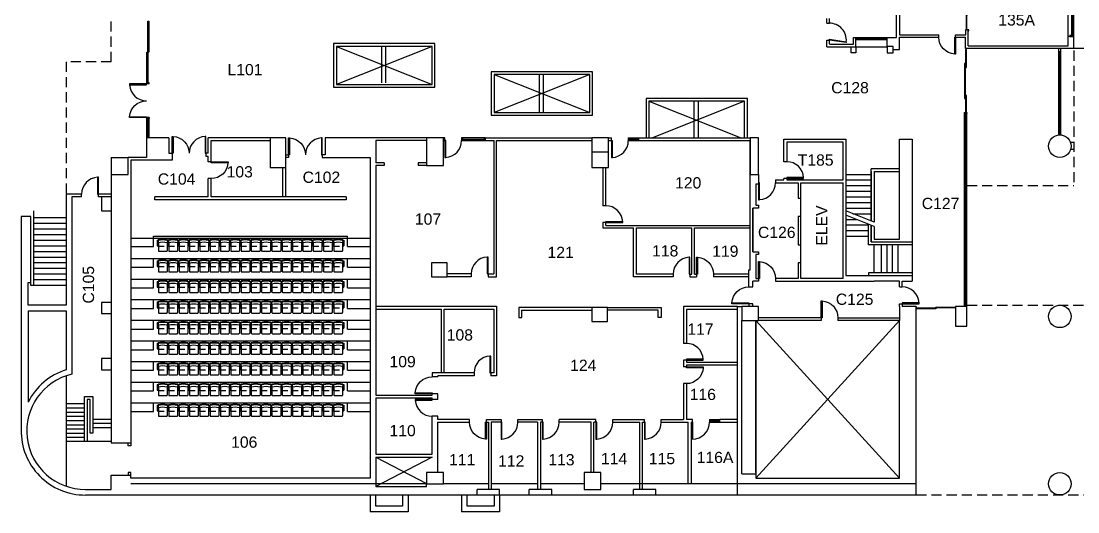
# Model space of a CAD drawing. Header units: inches. Extents: x 10 to 3523, y 1 to 2593.
# Drawn here: x 91 to 2343, y 1 to 1048 of the extents above; entities that cross this region are included whole.
import ezdxf
from ezdxf.enums import TextEntityAlignment as Align

# ---------------------------------------------------------------- set-up
doc = ezdxf.new("R2010")
doc.units = ezdxf.units.IN
doc.header["$LTSCALE"] = 96
doc.header["$MEASUREMENT"] = 0
doc.header["$PDMODE"] = 100
doc.header["$PDSIZE"] = 0.04
doc.linetypes.add('HIDDEN', pattern=[0.375, 0.25, -0.125])
doc.linetypes.add('HIDDEN2', pattern=[0.1875, 0.125, -0.0625])
doc.layers.get('0').update_dxf_attribs({"linetype": 'CONTINUOUS'})
for name, color, linetype in [('A-COUNTER-XTNG', 4, 'CONTINUOUS'), ('A-DOOR', 4, 'CONTINUOUS'), ('A-DR-FRAME', 2, 'CONTINUOUS'), ('A-FLOR-HRAL', 4, 'CONTINUOUS'), ('A-FLOR-STRS', 4, 'CONTINUOUS'), ('A-GLAZ', 3, 'CONTINUOUS'), ('A-PFLR-TEXT', 3, 'CONTINUOUS'), ('A-ROOF-OTLN', 6, 'HIDDEN'), ('A-WALL', 5, 'CONTINUOUS'), ('A-WALL-JAMB', 6, 'CONTINUOUS'), ('A-WALL-NEW', 3, 'CONTINUOUS'), ('S-COLS', 6, 'CONTINUOUS')]:
    doc.layers.add(name, color=color, linetype=linetype)
doc.layers.add('A-FIXD-SEAT', color=3, linetype='CONTINUOUS', lineweight=25)
doc.styles.get("Standard").update_dxf_attribs({"font": 'arial.ttf'})

# ---------------------------------------------------------------- blocks, each defined once
blk = doc.blocks.new('A$C3DF82993')
at = {"layer": 'A-DOOR'}
for p, q in [((36, 36), (34, 36)), ((34, 36), (34, 0)), ((36, 0), (36, 36)), ((34, 0), (36, 0))]:
    blk.add_line(p, q, dxfattribs=at)
blk.add_arc((36, 0), 36, 93.1847, 180, dxfattribs=at)
blk = doc.blocks.new('T100')
for p, q in [((-1, -12.2), (-1, 0)), ((1, 0), (-1, 0)), ((1, -12.2), (1, 0)), ((1.7, -6.5), (1.7, 10.6)), ((19.4, 11.5), (2.6, 11.5)), ((20.3, -6.5), (20.3, 10.6)), ((23, 0), (21, 0)), ((21, -12.2), (21, 0)), ((23, -12.2), (23, 0)), ((1, -12.2), (-1, -12.2)), ((1, -10.7), (1.1, -11)), ((1, -12.2), (1.1, -12.5)), ((21, -10.7), (20.9, -11)), ((21, -12.2), (20.9, -12.5)), ((23, -12.2), (21, -12.2))]:
    blk.add_line(p, q)
at = {"linetype": 'HIDDEN2'}
blk.add_line((20.3, 0.5), (1.7, 0.5), dxfattribs=at)
for centre, radius, start, end in [((2.6, 10.6), 0.9, 90, 180), ((19.4, 10.6), 0.9, 0, 90), ((1.9, -10.4), 1.02, 214.0428, 260.1833), ((1.9, -11.9), 1.02, 214.0428, 260.1833), ((11, 27.7), 35.4, 254.845, 285.1523), ((11, 27.7), 40.2, 256.68, 283.32), ((11, 26.2), 40.2, 256.68, 283.32), ((20.1, -10.4), 1.02, 279.8167, 325.9572), ((20.1, -11.9), 1.02, 279.8167, 325.9572)]:
    blk.add_arc(centre, radius, start, end)
for points in [[(1.7, -6.1), (0.9, -6.8), (0.9, -8.5)], [(20.3, -6.1), (21.1, -6.8), (21.1, -8.4)]]:
    blk.add_open_spline(points, degree=2)
for p in [(0, 0), (22, 0), (11, -14)]:
    blk.add_point(p)
blk = doc.blocks.new('A-DR-2')
at = {"ltscale": 25}
for points in [[(3, 34.8), (4.5, 34.8), (4.5, 73.8), (3, 73.8)], [(1, 2.1), (2.5, 2.1), (2.5, 38.8), (1, 38.8)]]:
    blk.add_lwpolyline(points, close=True, dxfattribs=at)
at = {"layer": 'A-DR-FRAME', "ltscale": 25}
for points in [[(6, 75.6), (6.6, 75.6), (6.6, 73.8), (-0.6, 73.8), (-0.6, 75.6), (0, 75.6)], [(6, 0), (6.6, 0), (6.6, 1.8), (-0.6, 1.8), (-0.6, 0), (0, 0)]]:
    blk.add_lwpolyline(points, dxfattribs=at)

msp = doc.modelspace()

# ---------------------------------------------------------------- linework, layer by layer
for p, q in [((966.6, 993.8), (762.6, 912.8)), ((762.6, 993.8), (966.6, 912.8)), ((858.6, 993.8), (858.6, 915.8)), ((867.6, 993.8), (867.6, 915.8)), ((1302.6, 933.8), (1098.6, 852.8)), ((1098.6, 933.8), (1302.6, 852.8)), ((1194.6, 933.8), (1194.6, 852.8)), ((1203.6, 933.8), (1203.6, 852.8)), ((1428.6, 876.8), (1626.6, 798.1)), ((1632.6, 876.8), (1436.2, 798.8)), ((1524.6, 876.8), (1524.6, 798.8)), ((1533.6, 876.8), (1533.6, 798.8)), ((1656.6, 408.8), (1962.6, 72.8)), ((1962.6, 408.8), (1656.6, 72.8)), ((966.6, 117.8), (846.6, 54.8)), ((846.6, 117.8), (954.6, 61.1))]:
    msp.add_line(p, q)
at = {"layer": 'A-COUNTER-XTNG'}
for p, q in [((1870.1, 1012.8), (1936.6, 1012.8)), ((1870.1, 992.8), (1936.6, 992.8))]:
    msp.add_line(p, q, dxfattribs=at)
at = {"layer": 'A-DOOR'}
for p, q in [((360.6, 981.8), (360.6, 1047.8)), ((360.6, 1047.8), (362.6, 1047.8)), ((362.6, 1047.8), (362.6, 981.8)), ((358.6, 915.8), (358.6, 981.8)), ((358.6, 981.8), (360.6, 981.8)), ((360.6, 981.8), (360.6, 915.8)), ((362.6, 981.8), (360.6, 981.8)), ((2105.6, 984.8), (2103.6, 984.8)), ((2103.6, 984.8), (2103.6, 948.8)), ((2105.6, 948.8), (2105.6, 984.8)), ((2103.6, 954.8), (2101.6, 954.8)), ((2101.6, 954.8), (2101.6, 918.8)), ((2103.6, 918.8), (2103.6, 954.8)), ((2103.6, 948.8), (2105.6, 948.8)), ((360.6, 915.8), (358.6, 915.8)), ((2103.6, 918.8), (2101.6, 918.8)), ((2101.6, 918.8), (2101.6, 882.8)), ((2101.6, 918.8), (2103.6, 918.8)), ((2103.6, 882.8), (2103.6, 918.8)), ((2101.6, 882.8), (2103.6, 882.8)), ((2105.6, 888.8), (2103.6, 888.8)), ((2103.6, 888.8), (2103.6, 852.8)), ((2105.6, 852.8), (2105.6, 888.8)), ((2103.6, 852.8), (2105.6, 852.8)), ((1998.6, 435.8), (2040.6, 435.8)), ((1998.6, 433.8), (1998.6, 435.8)), ((2040.6, 433.8), (1998.6, 433.8)), ((2040.6, 435.8), (2040.6, 437.8)), ((2040.6, 437.8), (2082.6, 437.8)), ((2082.6, 435.8), (2040.6, 435.8)), ((2040.6, 435.8), (2040.6, 433.8)), ((2082.6, 435.8), (2082.6, 437.8)), ((1521.6, 192), (1521.6, 156))]:
    msp.add_line(p, q, dxfattribs=at)
msp.add_lwpolyline([(1849.5, 1003.8), (1849.3, 1002.1), (1813.6, 1007.2), (1813.9, 1008.9)], close=True, dxfattribs=at)
at = {"layer": 'A-DOOR', "flags": 128}
for points in [[(2103.6, 987.2), (2103.6, 951.2), (2105.6, 951.2), (2105.6, 987.2)], [(2103.6, 921.2), (2103.6, 957.2), (2101.6, 957.2), (2101.6, 921.2)]]:
    msp.add_lwpolyline(points, close=True, dxfattribs=at)
at = {"layer": 'A-DOOR'}
for centre, radius, start, end in [((1813.8, 1007.4), 35.9, 354.3131, 90.3133), ((1521.6, 192), 36, 270, 0)]:
    msp.add_arc(centre, radius, start, end, dxfattribs=at)
at = {"layer": 'A-FLOR-HRAL'}
for p, q in [((1902.6, 621.2), (1902.6, 732.8)), ((1962.6, 732.8), (1902.6, 732.8)), ((1902.6, 726.8), (1902.6, 621.2)), ((1908.6, 726.8), (1908.6, 618.8)), ((1908.6, 726.8), (1962.6, 726.8)), ((117.6, 483.8), (117.6, 642.8)), ((1896.6, 570.8), (1896.6, 614.6)), ((1902.6, 576.8), (1902.6, 612.2)), ((1902.6, 612.2), (1902.6, 576.8)), ((1908.6, 609.8), (1908.6, 582.8)), ((1989.6, 570.8), (1896.6, 570.8)), ((1902.6, 576.8), (1989.6, 576.8)), ((1989.6, 510.8), (1896.6, 510.8)), ((1896.6, 510.8), (1896.6, 504.8)), ((225.6, 150.8), (225.6, 246.8)), ((225.6, 246.8), (243.6, 246.8)), ((231.6, 240.8), (231.6, 150.8)), ((237.6, 240.8), (231.6, 240.8)), ((237.6, 168.8), (237.6, 240.8)), ((243.6, 246.8), (243.6, 168.8)), ((243.6, 168.8), (237.6, 168.8))]:
    msp.add_line(p, q, dxfattribs=at)
at = {"layer": 'A-FLOR-STRS'}
for p, q in [((1848.6, 720.8), (1902.6, 720.8)), ((1848.6, 708.8), (1902.6, 708.8)), ((1848.6, 696.8), (1902.6, 696.8)), ((1848.6, 684.8), (1902.6, 684.8)), ((1848.6, 672.8), (1902.6, 672.8)), ((1848.6, 660.8), (1902.6, 660.8)), ((1848.6, 648.8), (1902.6, 648.8)), ((1908.6, 618.8), (1848.6, 642.8)), ((1908.6, 609.8), (1848.6, 633.8)), ((1863.6, 636.8), (1902.6, 636.8)), ((186.6, 627.8), (117.6, 627.8)), ((186.6, 615.8), (117.6, 615.8)), ((1848.6, 624.8), (1871.1, 624.8)), ((1848.6, 612.8), (1896.6, 612.8)), ((186.6, 603.8), (117.6, 603.8)), ((186.6, 591.8), (117.6, 591.8)), ((372.6, 588.8), (786.6, 588.8)), ((372.6, 584.8), (372.6, 588.8)), ((786.6, 584.8), (786.6, 588.8)), ((1848.6, 600.8), (1896.6, 600.8)), ((1848.6, 588.8), (1896.6, 588.8)), ((186.6, 579.8), (117.6, 579.8)), ((186.6, 567.8), (117.6, 567.8)), ((324.6, 584.8), (834.6, 584.8)), ((324.6, 566.8), (372.6, 566.8)), ((372.6, 566.8), (372.6, 584.8)), ((786.6, 566.8), (786.6, 584.8)), ((786.6, 566.8), (834.6, 566.8)), ((1908.6, 510.8), (1908.6, 570.8)), ((1923.6, 570.8), (1923.6, 510.8)), ((1935.6, 570.8), (1935.6, 510.8)), ((1947.6, 570.8), (1947.6, 510.8)), ((1959.6, 570.8), (1959.6, 510.8)), ((186.6, 555.8), (117.6, 555.8)), ((186.6, 543.8), (117.6, 543.8)), ((834.6, 540.8), (324.6, 540.8)), ((372.6, 522.8), (372.6, 540.8)), ((786.6, 522.8), (786.6, 540.8)), ((186.6, 531.8), (117.6, 531.8)), ((186.6, 519.8), (117.6, 519.8)), ((324.6, 522.8), (372.6, 522.8)), ((786.6, 522.8), (834.6, 522.8)), ((186.6, 507.8), (117.6, 507.8)), ((186.6, 495.8), (117.6, 495.8)), ((834.6, 496.8), (324.6, 496.8)), ((372.6, 478.8), (372.6, 496.8)), ((786.6, 478.8), (786.6, 496.8)), ((186.6, 483.8), (111.6, 483.8)), ((324.6, 478.8), (372.6, 478.8)), ((786.6, 478.8), (834.6, 478.8)), ((834.6, 452.8), (324.6, 452.8)), ((372.6, 434.8), (372.6, 452.8)), ((786.6, 434.8), (786.6, 452.8)), ((324.6, 434.8), (372.6, 434.8)), ((786.6, 434.8), (834.6, 434.8)), ((834.6, 408.8), (324.6, 408.8)), ((372.6, 390.8), (372.6, 408.8)), ((786.6, 390.8), (786.6, 408.8)), ((324.6, 390.8), (372.6, 390.8)), ((786.6, 390.8), (834.6, 390.8)), ((834.6, 364.8), (324.6, 364.8)), ((372.6, 346.8), (372.6, 364.8)), ((786.6, 346.8), (786.6, 364.8)), ((324.6, 346.8), (372.6, 346.8)), ((786.6, 346.8), (834.6, 346.8)), ((834.6, 320.8), (324.6, 320.8)), ((372.6, 302.8), (372.6, 320.8)), ((786.6, 302.8), (786.6, 320.8)), ((324.6, 302.8), (372.6, 302.8)), ((786.6, 302.8), (834.6, 302.8)), ((834.6, 276.8), (324.6, 276.8)), ((372.6, 258.8), (372.6, 276.8)), ((786.6, 258.8), (786.6, 276.8)), ((324.6, 258.8), (372.6, 258.8)), ((786.6, 258.8), (834.6, 258.8)), ((186.6, 231.8), (225.6, 231.8)), ((834.6, 232.8), (324.6, 232.8)), ((372.6, 214.8), (372.6, 232.8)), ((786.6, 214.8), (786.6, 232.8)), ((186.6, 222.8), (225.6, 222.8)), ((186.6, 213.8), (225.6, 213.8)), ((186.6, 204.8), (225.6, 204.8)), ((324.6, 214.8), (372.6, 214.8)), ((786.6, 214.8), (834.6, 214.8)), ((186.6, 195.8), (225.6, 195.8)), ((186.6, 186.8), (225.6, 186.8)), ((243.6, 198.8), (282.6, 198.8)), ((243.6, 189.8), (282.6, 189.8)), ((243.6, 180.8), (282.6, 180.8)), ((186.6, 177.8), (225.6, 177.8)), ((186.6, 168.8), (225.6, 168.8)), ((186.6, 159.8), (225.6, 159.8)), ((282.6, 150.8), (186.6, 150.8))]:
    msp.add_line(p, q, dxfattribs=at)
at = {"layer": 'A-GLAZ'}
for p, q in [((1870.1, 1009.8), (1936.6, 1009.8)), ((1870.1, 1008.8), (1936.6, 1008.8)), ((2302.6, 806.8), (2302.6, 982.8)), ((2304.6, 806.8), (2304.6, 982.8)), ((2306.6, 806.8), (2306.6, 982.8)), ((357.6, 839.8), (357.6, 800.8)), ((360.6, 839.8), (360.6, 800.8)), ((363.6, 800.8), (363.6, 839.8)), ((2100.6, 850.8), (2100.6, 440.8)), ((2103.6, 850.8), (2103.6, 440.8)), ((2106.6, 440.8), (2106.6, 850.8)), ((1077.6, 798.8), (1031.6, 798.8)), ((1031.6, 795.8), (1077.6, 795.8)), ((1031.6, 792.8), (1077.6, 792.8))]:
    msp.add_line(p, q, dxfattribs=at)
for points in [[(2331.8, 1077.5), (2331.8, 1017), (2330.3, 1017), (2330.3, 1077.5)], [(2333.3, 1015.2), (2333.3, 1017), (2325.8, 1017), (2325.8, 1015.2)]]:
    msp.add_lwpolyline(points, close=True, dxfattribs=at)
at = {"layer": 'A-ROOF-OTLN', "ltscale": 0.9}
for p, q in [((282.6, 960.8), (282.6, 1047.8)), ((2334.6, 984.8), (2334.6, 696.8)), ((186.6, 960.8), (186.6, 678.8)), ((282.6, 960.8), (186.6, 960.8)), ((2106.6, 696.8), (2334.6, 696.8)), ((2106.6, 441.8), (3282.6, 441.8)), ((1998.6, 36.8), (3282.6, 36.8))]:
    msp.add_line(p, q, dxfattribs=at)
at = {"layer": 'A-WALL'}
for p, q in [((2334.6, 989.3), (2334.6, 2262.8)), ((1956.6, 1012.8), (1956.6, 1105.5)), ((1962.6, 1105.5), (1962.6, 1018.8)), ((2322.6, 995.3), (2322.6, 1104.3)), ((1808.1, 1043.3), (1808.1, 1053.3)), ((1808.1, 1043.3), (1813.6, 1043.3)), ((1813.6, 1043.3), (1813.6, 1053.3)), ((1962.6, 1018.8), (2046.6, 1018.8)), ((2046.6, 1013.3), (2046.6, 1018.8)), ((2082.6, 1013.3), (2082.6, 1018.8)), ((2082.6, 1018.8), (2104.6, 1018.8)), ((2104.6, 1018.8), (2104.6, 1028.9)), ((2109.6, 1028.9), (2104.6, 1028.9)), ((2109.6, 1018.8), (2109.6, 1028.9)), ((2109.6, 995.3), (2109.6, 1018.8)), ((756.6, 999.8), (756.6, 906.8)), ((972.6, 999.8), (756.6, 999.8)), ((762.6, 993.8), (762.6, 912.8)), ((966.6, 993.8), (762.6, 993.8)), ((966.6, 912.8), (966.6, 993.8)), ((972.6, 906.8), (972.6, 999.8)), ((1808.1, 1007.3), (1813.6, 1007.3)), ((1808.1, 992.8), (1808.1, 1007.3)), ((1808.1, 992.8), (1870.1, 992.8)), ((1813.6, 999.3), (1813.6, 1007.3)), ((1813.6, 998.3), (1864.6, 998.3)), ((1864.6, 1012.8), (1870.1, 1012.8)), ((1864.6, 998.3), (1864.6, 1012.8)), ((1870.1, 992.8), (1870.1, 1012.8)), ((1936.6, 1012.8), (1956.6, 1012.8)), ((1936.6, 992.8), (1936.6, 1012.8)), ((1962.6, 1013.3), (2046.6, 1013.3)), ((1962.6, 987.3), (1962.6, 1013.3)), ((2082.6, 1013.3), (2103.6, 1013.3)), ((2103.6, 989.3), (2103.6, 1013.3)), ((2109.6, 995.3), (2322.6, 995.3)), ((1949.6, 987.3), (1962.6, 987.3)), ((2379.6, 989.3), (2103.6, 989.3)), ((1092.6, 939.8), (1092.6, 846.8)), ((1308.6, 939.8), (1092.6, 939.8)), ((1302.6, 933.8), (1098.6, 933.8)), ((1098.6, 933.8), (1098.6, 852.8)), ((1302.6, 852.8), (1302.6, 933.8)), ((1308.6, 846.8), (1308.6, 939.8)), ((756.6, 906.8), (972.6, 906.8)), ((762.6, 912.8), (966.6, 912.8)), ((1638.6, 882.8), (1422.6, 882.8)), ((1422.6, 882.8), (1422.6, 798.8)), ((1638.6, 798.8), (1638.6, 882.8)), ((1632.6, 876.8), (1428.6, 876.8)), ((1428.6, 876.8), (1428.6, 798.8)), ((1632.6, 798.8), (1632.6, 876.8)), ((1092.6, 846.8), (1308.6, 846.8)), ((1098.6, 852.8), (1302.6, 852.8)), ((357.6, 798.8), (357.6, 756.8)), ((405.6, 798.8), (357.6, 798.8)), ((405.6, 798.8), (405.6, 765.8)), ((654.6, 798.8), (489.6, 798.8)), ((489.6, 765.8), (489.6, 798.8)), ((495.6, 747.8), (495.6, 792.8)), ((495.6, 792.8), (621.6, 792.8)), ((621.6, 798.8), (621.6, 735.8)), ((654.6, 672.8), (654.6, 798.8)), ((954.6, 798.8), (738.6, 798.8)), ((738.6, 798.8), (738.6, 762.8)), ((954.6, 792.8), (846.6, 792.8)), ((846.6, 792.8), (846.6, 745.6)), ((993.6, 798.8), (990.6, 798.8)), ((990.6, 792.8), (993.6, 792.8)), ((993.6, 792.8), (993.6, 798.8)), ((1079.6, 798.8), (1306.9, 798.8)), ((1079.6, 798.8), (1079.6, 792.8)), ((1079.6, 792.8), (1098, 792.8)), ((1098, 792.8), (1098, 508.4)), ((1104, 792.8), (1306.9, 792.8)), ((1104, 502.4), (1104, 792.8)), ((1342.9, 798.8), (1348.9, 798.8)), ((1342.9, 792.8), (1348.9, 792.8)), ((1348.9, 792.8), (1348.9, 798.8)), ((1406.9, 798.8), (1644.6, 798.8)), ((1406.9, 798.8), (1406.9, 792.8)), ((1406.9, 792.8), (1644.6, 792.8)), ((1644.6, 516.8), (1644.6, 792.8)), ((1716.6, 795.8), (1848.6, 795.8)), ((1716.6, 747.8), (1716.6, 795.8)), ((1842.6, 789.8), (1722.6, 789.8)), ((1722.6, 789.8), (1722.6, 747.8)), ((1842.6, 708.8), (1842.6, 789.8)), ((1848.6, 795.8), (1848.6, 504.8)), ((1962.6, 582.8), (1962.6, 795.8)), ((1962.6, 795.8), (1989.6, 795.8)), ((1989.6, 795.8), (1989.6, 492.8)), ((2326.9, 789.8), (2334.6, 789.8)), ((2327.9, 774.8), (2334.6, 774.8)), ((357.6, 756.8), (318.6, 756.8)), ((324.6, 750.8), (324.6, 147.8)), ((412.6, 750.8), (324.6, 750.8)), ((405.6, 765.8), (412.6, 765.8)), ((412.6, 765.8), (412.6, 750.8)), ((489.6, 765.8), (484.6, 765.8)), ((484.6, 765.8), (484.6, 759.8)), ((484.6, 759.8), (489.6, 759.8)), ((489.6, 747.8), (489.6, 759.8)), ((495.6, 747.8), (489.6, 747.8)), ((654.6, 762.8), (660.6, 762.8)), ((660.6, 756.8), (654.6, 756.8)), ((660.6, 762.8), (660.6, 756.8)), ((738.6, 762.8), (732.6, 762.8)), ((732.6, 762.8), (732.6, 756.8)), ((732.6, 756.8), (834.6, 756.8)), ((834.6, 756.8), (834.6, 72.8)), ((864.6, 745.6), (846.6, 745.6)), ((864.6, 745.6), (864.6, 739.6)), ((954.6, 745.6), (936.6, 745.6)), ((936.6, 745.6), (936.6, 739.6)), ((1722.6, 747.8), (1716.6, 747.8)), ((621.6, 735.8), (654.6, 735.8)), ((648.6, 672.8), (648.6, 735.8)), ((846.6, 739.6), (846.6, 249.8)), ((864.6, 739.6), (846.6, 739.6)), ((954.6, 739.6), (936.6, 739.6)), ((1330.9, 735.8), (1330.9, 653.9)), ((1336.9, 653.9), (1336.9, 735.8)), ((282.6, 720.8), (282.6, 147.8)), ((495.6, 711.8), (489.6, 711.8)), ((489.6, 672.8), (489.6, 711.8)), ((495.6, 672.8), (495.6, 711.8)), ((1662.6, 699.8), (1656.6, 699.8)), ((1656.6, 699.8), (1656.6, 654.8)), ((1662.6, 720.8), (1662.6, 699.8)), ((1698.6, 708.8), (1716.6, 708.8)), ((1698.6, 708.8), (1698.6, 702.8)), ((1698.6, 702.8), (1746.6, 702.8)), ((1716.6, 708.8), (1716.6, 711.8)), ((1722.6, 711.8), (1716.6, 711.8)), ((1722.6, 711.8), (1722.6, 708.8)), ((1722.6, 708.8), (1842.6, 708.8)), ((1746.6, 702.8), (1746.6, 669.8)), ((1752.6, 498.8), (1752.6, 702.8)), ((1752.6, 702.8), (1842.6, 702.8)), ((1842.6, 498.8), (1842.6, 702.8)), ((186.6, 678.8), (186.6, 441.8)), ((219.6, 678.8), (186.6, 678.8)), ((219.6, 672.8), (219.6, 678.8)), ((255.6, 672.8), (255.6, 678.8)), ((282.6, 678.8), (255.6, 678.8)), ((198.6, 672.8), (198.6, 294.8)), ((219.6, 672.8), (198.6, 672.8)), ((282.6, 672.8), (255.6, 672.8)), ((261.6, 672.8), (261.6, 642.8)), ((489.6, 672.8), (375.6, 672.8)), ((375.6, 666.8), (375.6, 672.8)), ((783.6, 666.8), (375.6, 666.8)), ((783.6, 672.8), (495.6, 672.8)), ((783.6, 672.8), (783.6, 666.8)), ((1336.9, 653.9), (1330.9, 653.9)), ((1656.6, 654.8), (1662.6, 654.8)), ((1662.6, 654.8), (1662.6, 648.8)), ((1746.6, 669.8), (1752.6, 669.8)), ((90.6, 630.8), (90.6, 175.9)), ((111.6, 630.8), (90.6, 630.8)), ((111.6, 483.8), (111.6, 630.8)), ((261.6, 642.8), (282.6, 642.8)), ((1650.6, 648.8), (1650.6, 555.8)), ((1662.6, 648.8), (1650.6, 648.8)), ((1650.6, 555.8), (1650.6, 648.8)), ((1746.6, 630.8), (1746.6, 570.8)), ((1752.6, 630.8), (1746.6, 630.8)), ((1336.9, 617.9), (1330.9, 617.9)), ((1330.9, 617.9), (1330.9, 607)), ((1336.9, 611.9), (1336.9, 617.9)), ((1336.9, 611.9), (1644.6, 611.9)), ((1330.9, 607), (1396, 607)), ((1396, 501.9), (1396, 607)), ((1402, 507.9), (1402, 607)), ((1402, 607), (1520.3, 607)), ((1520.3, 507.9), (1520.3, 607)), ((1526.3, 507.9), (1526.3, 607)), ((1526.3, 607), (1644.6, 607)), ((1746.6, 570.8), (1752.6, 570.8)), ((1908.6, 582.8), (1962.6, 582.8)), ((1650.6, 555.8), (1662.6, 555.8)), ((1656.6, 549.8), (1656.6, 498.8)), ((1662.6, 549.8), (1656.6, 549.8)), ((1662.6, 555.8), (1662.6, 549.8)), ((1746.6, 531.8), (1746.6, 498.8)), ((1752.6, 531.8), (1746.6, 531.8)), ((1050, 508.4), (998.8, 508.4)), ((1050, 502.4), (998.8, 502.4)), ((1050, 508.4), (1050, 502.4)), ((1086, 508.4), (1098, 508.4)), ((1086, 508.4), (1086, 502.4)), ((1086, 502.4), (1104, 502.4)), ((1480.3, 501.9), (1396, 501.9)), ((1480.3, 507.9), (1402, 507.9)), ((1480.3, 507.9), (1480.3, 501.9)), ((1516.3, 507.9), (1520.3, 507.9)), ((1516.3, 507.9), (1516.3, 501.9)), ((1516.3, 501.9), (1530.3, 501.9)), ((1526.3, 507.9), (1530.3, 507.9)), ((1530.3, 507.9), (1530.3, 501.9)), ((1641.6, 507.9), (1566.3, 507.9)), ((1566.3, 507.9), (1566.3, 501.9)), ((1641.6, 501.9), (1566.3, 501.9)), ((1641.6, 480.8), (1641.6, 516.8)), ((1641.6, 516.8), (1644.6, 516.8)), ((1641.6, 492.8), (1641.6, 498.8)), ((1656.6, 498.8), (1662.6, 498.8)), ((1662.6, 498.8), (1662.6, 492.8)), ((1746.6, 498.8), (1698.6, 498.8)), ((1698.6, 498.8), (1698.6, 492.8)), ((1842.6, 498.8), (1752.6, 498.8)), ((1848.6, 504.8), (1962.6, 504.8)), ((1962.6, 504.8), (1989.6, 504.8)), ((105.6, 489.8), (111.6, 489.8)), ((105.6, 441.8), (105.6, 489.8)), ((1641.6, 480.8), (1650.6, 480.8)), ((1662.6, 492.8), (1650.6, 492.8)), ((1650.6, 480.8), (1650.6, 492.8)), ((1698.6, 492.8), (1908.6, 492.8)), ((1962.6, 492.8), (1908.6, 492.8)), ((1962.6, 480.8), (1962.6, 492.8)), ((1962.6, 480.8), (1968.6, 480.8)), ((1968.6, 492.8), (1989.6, 492.8)), ((1968.6, 480.8), (1968.6, 492.8)), ((186.6, 441.8), (105.6, 441.8)), ((105.6, 429.8), (105.6, 234.8)), ((105.6, 429.8), (186.6, 429.8)), ((186.6, 429.8), (186.6, 303.8)), ((261.6, 447.8), (261.6, 423.8)), ((282.6, 447.8), (261.6, 447.8)), ((846.6, 439.3), (1104, 439.3)), ((846.6, 433.3), (986.5, 433.3)), ((986.5, 297.2), (986.5, 433.3)), ((992.5, 297.2), (992.5, 433.3)), ((992.5, 433.3), (1098, 433.3)), ((1098, 433.3), (1098, 297.2)), ((1104, 439.3), (1104, 291.2)), ((1306.9, 436.9), (1151.8, 436.9)), ((1151.8, 436.9), (1151.8, 415.4)), ((1157.8, 415.4), (1157.8, 430.9)), ((1157.8, 430.9), (1306.9, 430.9)), ((1340.4, 436.9), (1454.8, 436.9)), ((1448.8, 430.9), (1340.4, 430.9)), ((1448.8, 415.4), (1448.8, 430.9)), ((1454.8, 436.9), (1454.8, 415.4)), ((1502.6, 438.8), (1502.6, 360.3)), ((1617.6, 438.8), (1502.6, 438.8)), ((1508.6, 432.8), (1508.6, 360.3)), ((1617.6, 432.8), (1508.6, 432.8)), ((1617.6, 36.8), (1617.6, 438.8)), ((1617.6, 438.8), (1626.6, 438.8)), ((1617.6, 438.8), (1626.6, 438.8)), ((1641.6, 444.8), (1641.6, 438.8)), ((1650.6, 444.8), (1641.6, 444.8)), ((1650.6, 438.8), (1650.6, 444.8)), ((1962.6, 438.8), (1962.6, 444.8)), ((1962.6, 444.8), (1968.6, 444.8)), ((1968.6, 444.8), (1968.6, 438.8)), ((1998.6, 438.8), (1998.6, 432.8)), ((2106.6, 438.8), (2082.6, 438.8)), ((2082.6, 438.8), (2082.6, 396.8)), ((2106.6, 396.8), (2106.6, 438.8)), ((261.6, 423.8), (282.6, 423.8)), ((1151.8, 415.4), (1157.8, 415.4)), ((1454.8, 415.4), (1448.8, 415.4)), ((1626.6, 81.8), (1626.6, 408.8)), ((1656.6, 84.8), (1656.6, 408.8)), ((1656.6, 408.8), (1656.6, 72.8)), ((1795.8, 414.7), (1662.6, 414.7)), ((1795.8, 408.8), (1662.6, 408.8)), ((1795.8, 414.7), (1795.8, 408.8)), ((1831.8, 414.8), (1962.6, 414.8)), ((1831.8, 414.8), (1831.8, 408.8)), ((1962.6, 408.8), (1831.8, 408.8)), ((1962.6, 72.8), (1962.6, 408.8)), ((1998.6, 36.8), (1998.6, 408.8)), ((2082.6, 396.8), (2106.6, 396.8)), ((1508.6, 360.3), (1502.6, 360.3)), ((282.6, 327.8), (261.6, 327.8)), ((261.6, 327.8), (261.6, 303.8)), ((1502.6, 324.3), (1502.6, 310.3)), ((1508.6, 324.3), (1502.6, 324.3)), ((1508.6, 324.3), (1508.6, 320.3)), ((1508.6, 320.3), (1617.6, 320.3)), ((261.6, 303.8), (282.6, 303.8)), ((966.6, 297.2), (966.6, 288.6)), ((1056, 297.2), (966.6, 297.2)), ((1056, 297.2), (1056, 291.2)), ((1098, 297.2), (1092, 297.2)), ((1092, 297.2), (1092, 291.2)), ((1508.6, 310.3), (1502.6, 310.3)), ((1508.6, 314.3), (1617.6, 314.3)), ((1508.6, 314.3), (1508.6, 310.3)), ((186.6, 291.1), (186.6, 55.5)), ((978.6, 288.6), (966.6, 288.6)), ((978.6, 288.6), (978.6, 291.2)), ((1056, 291.2), (978.6, 291.2)), ((1104, 291.2), (1092, 291.2)), ((1502.6, 274.3), (1502.6, 198)), ((1508.6, 274.3), (1502.6, 274.3)), ((1508.6, 274.3), (1508.6, 198)), ((846.6, 249.8), (966.6, 249.8)), ((978.6, 252.6), (966.6, 252.6)), ((966.6, 249.8), (966.6, 252.6)), ((978.6, 240.8), (978.6, 252.6)), ((846.6, 243.8), (846.6, 123.8)), ((846.6, 243.8), (966.6, 243.8)), ((966.6, 240.8), (966.6, 243.8)), ((978.6, 240.8), (966.6, 240.8)), ((978.6, 204.8), (966.6, 204.8)), ((966.6, 123.8), (966.6, 204.8)), ((978.6, 198), (978.6, 204.8)), ((1046.6, 198), (978.6, 198)), ((978.6, 84.8), (978.6, 192)), ((978.6, 192), (1046.6, 192)), ((1046.6, 192), (1046.6, 198)), ((1082.6, 192), (1082.6, 198)), ((1082.6, 198), (1113.6, 198)), ((1082.6, 192), (1086.6, 192)), ((1086.6, 192), (1086.6, 48.8)), ((1092.6, 192), (1092.6, 48.8)), ((1113.6, 192), (1092.6, 192)), ((1113.6, 198), (1113.6, 192)), ((1149.6, 198), (1201.6, 198)), ((1149.6, 192), (1149.6, 198)), ((1191.6, 192), (1149.6, 192)), ((1191.6, 192), (1191.6, 48.8)), ((1197.6, 192), (1197.6, 48.8)), ((1201.6, 192), (1197.6, 192)), ((1201.6, 192), (1201.6, 198)), ((1315.6, 198), (1237.6, 198)), ((1237.6, 192), (1237.6, 198)), ((1305.6, 192), (1237.6, 192)), ((1305.6, 84.8), (1305.6, 192)), ((1311.6, 84.8), (1311.6, 192)), ((1315.6, 192), (1311.6, 192)), ((1315.6, 192), (1315.6, 198)), ((1351.6, 198), (1419.1, 198)), ((1351.6, 192), (1351.6, 198)), ((1351.6, 192), (1409.1, 192)), ((1409.1, 48.8), (1409.1, 192)), ((1415.1, 48.8), (1415.1, 192)), ((1415.1, 192), (1419.1, 192)), ((1419.1, 192), (1419.1, 198)), ((1455.1, 198), (1502.6, 198)), ((1455.1, 192), (1455.1, 198)), ((1455.1, 192), (1512.6, 192)), ((1521.6, 198), (1508.6, 198)), ((1512.6, 60.8), (1512.6, 192)), ((1518.6, 192), (1518.6, 60.8)), ((1518.6, 192), (1521.6, 192)), ((1521.6, 192), (1521.6, 198)), ((1617.6, 198), (1579.6, 198)), ((1579.6, 192), (1579.6, 198)), ((1579.6, 192), (1617.6, 192)), ((282.6, 147.8), (324.6, 147.8)), ((318.6, 141.8), (318.6, 147.8)), ((324.6, 141.8), (318.6, 141.8)), ((324.6, 147.8), (324.6, 141.8)), ((846.6, 123.8), (966.6, 123.8)), ((846.6, 117.8), (966.6, 117.8)), ((846.6, 117.8), (846.6, 54.8)), ((282.6, 48.8), (282.6, 78.8)), ((282.6, 78.8), (324.6, 78.8)), ((324.6, 84.8), (318.6, 84.8)), ((318.6, 84.8), (318.6, 78.8)), ((324.6, 78.8), (324.6, 84.8)), ((324.6, 72.8), (324.6, 78.8)), ((834.6, 72.8), (324.6, 72.8)), ((1626.6, 81.8), (1656.6, 81.8)), ((1656.6, 72.8), (1962.6, 72.8)), ((228, 48.8), (282.6, 48.8)), ((954.6, 60.8), (324.6, 60.8)), ((846.6, 54.8), (954.6, 54.8)), ((954.6, 54.8), (954.6, 60.8)), ((1086.6, 60.8), (990.6, 60.8)), ((1110.6, 48.8), (1062.6, 48.8)), ((1062.6, 36.8), (1062.6, 48.8)), ((1191.6, 60.8), (1092.6, 60.8)), ((1110.6, 36.8), (1110.6, 48.8)), ((1221.6, 48.8), (1173.6, 48.8)), ((1173.6, 36.8), (1173.6, 48.8)), ((1290.6, 60.8), (1197.6, 60.8)), ((1221.6, 36.8), (1221.6, 48.8)), ((1998.6, 60.8), (1326.6, 60.8)), ((1443.6, 48.8), (1395.6, 48.8)), ((1395.6, 36.8), (1395.6, 48.8)), ((1443.6, 36.8), (1443.6, 48.8)), ((228, 36.8), (1998.6, 36.8)), ((834.6, 36.8), (834.6, 0.8)), ((846.6, 12.8), (846.6, 36.8)), ((903.6, 36.8), (903.6, 12.8)), ((915.6, 36.8), (915.6, 0.8)), ((1029.6, 36.8), (1029.6, 0.8)), ((1041.6, 12.8), (1041.6, 36.8)), ((1098.6, 36.8), (1098.6, 12.8)), ((1110.6, 36.8), (1110.6, 0.8)), ((915.6, 0.8), (834.6, 0.8)), ((903.6, 12.8), (846.6, 12.8)), ((1110.6, 0.8), (1029.6, 0.8)), ((1098.6, 12.8), (1041.6, 12.8))]:
    msp.add_line(p, q, dxfattribs=at)
for points in [[(2334.6, 1015.2), (2322.6, 1015.2)], [(1962.6, 438.8), (1962.6, 408.8)], [(1998.6, 438.8), (1968.6, 438.8)], [(1998.6, 408.8), (1998.6, 438.8)]]:
    msp.add_lwpolyline(points, dxfattribs=at)
at = {"layer": 'A-WALL', "flags": 128}
for points in [[(1870.1, 980.3), (1860.1, 980.3), (1860.1, 992.8), (1870.1, 992.8)], [(1936.6, 980.3), (1949.6, 980.3), (1949.6, 993.6), (1936.6, 993.6)]]:
    msp.add_lwpolyline(points, close=True, dxfattribs=at)
at = {"layer": 'A-WALL'}
for points in [[(954.6, 739.6), (990.6, 739.6), (990.6, 798.8), (954.6, 798.8)], [(1306.9, 735.8), (1342.9, 735.8), (1342.9, 798.8), (1306.9, 798.8)], [(1644.6, 720.8), (1662.6, 720.8), (1662.6, 798.8), (1644.6, 798.8)]]:
    msp.add_lwpolyline(points, close=True, dxfattribs=at)
for centre, radius, start, end in [((227.2, 173.3), 124.6, 103.2512, 270.3592), ((226, 175.5), 134.2, 107.0677, 153.7844), ((227.2, 173.3), 136.6, 178.9087, 270.3431)]:
    msp.add_arc(centre, radius, start, end, dxfattribs=at)
at = {"layer": 'A-WALL-JAMB'}
for p, q in [((2302.6, 982.8), (2302.6, 989.3)), ((2302.6, 982.8), (2306.6, 982.8)), ((2306.6, 982.8), (2306.6, 989.3)), ((363.6, 915.8), (357.6, 915.8)), ((357.6, 915.8), (357.6, 913.8)), ((363.6, 913.8), (357.6, 913.8)), ((363.6, 913.8), (363.6, 915.8)), ((363.6, 841.8), (357.6, 841.8)), ((357.6, 841.8), (357.6, 839.8)), ((363.6, 839.8), (357.6, 839.8)), ((363.6, 841.8), (363.6, 839.8)), ((2100.6, 852.8), (2106.6, 852.8)), ((2100.6, 852.8), (2100.6, 850.8)), ((2100.6, 850.8), (2106.6, 850.8)), ((2106.6, 852.8), (2106.6, 850.8)), ((363.6, 800.8), (357.6, 800.8)), ((357.6, 800.8), (357.6, 798.8)), ((363.6, 798.8), (363.6, 800.8)), ((1029.6, 798.8), (1029.6, 792.8)), ((1031.6, 798.8), (1029.6, 798.8)), ((1029.6, 792.8), (1031.6, 792.8)), ((1031.6, 798.8), (1031.6, 792.8)), ((1077.6, 798.8), (1077.6, 792.8)), ((1079.6, 798.8), (1077.6, 798.8)), ((1077.6, 792.8), (1079.6, 792.8)), ((1384.9, 798.8), (1384.9, 792.8)), ((1384.9, 798.8), (1386.9, 798.8)), ((1384.9, 792.7), (1386.9, 792.8)), ((1386.9, 798.8), (1386.9, 792.8)), ((1404.9, 798.8), (1404.9, 792.8)), ((1404.9, 798.8), (1406.9, 798.8)), ((1404.9, 792.8), (1406.9, 792.8)), ((2302.6, 806.8), (2306.6, 806.8)), ((2302.6, 806.8), (2302.6, 804.7)), ((2306.6, 806.8), (2306.6, 804.7)), ((2106.6, 440.8), (2100.6, 440.8)), ((2100.6, 440.8), (2100.6, 438.8)), ((2106.6, 438.8), (2106.6, 440.8)), ((1557.6, 198), (1557.6, 192)), ((1557.6, 198), (1559.6, 198)), ((1557.6, 191.9), (1559.6, 192)), ((1559.6, 198), (1559.6, 192)), ((1577.6, 198), (1577.6, 192)), ((1577.6, 198), (1579.6, 198)), ((1577.6, 192), (1579.6, 192))]:
    msp.add_line(p, q, dxfattribs=at)
at = {"layer": 'A-WALL-NEW', "ltscale": 25}
msp.add_line((2109.6, 1029), (2104.6, 1029), dxfattribs=at)
at = {"layer": 'A-WALL-NEW'}
for p, q in [((1386.9, 798.8), (1404.9, 798.8)), ((1386.9, 795.8), (1404.9, 795.8)), ((1386.9, 792.8), (1404.9, 792.8)), ((1559.6, 198), (1577.6, 198)), ((1559.6, 195), (1577.6, 195)), ((1559.6, 192), (1577.6, 192))]:
    msp.add_line(p, q, dxfattribs=at)
at = {"layer": 'S-COLS'}
msp.add_line((282.6, 756.8), (318.6, 756.8), dxfattribs=at)
for points in [[(1306.9, 768.8), (1342.9, 768.8), (1342.9, 798.8), (1306.9, 798.8)], [(965.3, 502.4), (998.8, 502.4), (998.8, 532.4), (965.3, 532.4)], [(1306.9, 406.9), (1340.4, 406.9), (1340.4, 436.9), (1306.9, 436.9)], [(1626.6, 408.8), (1662.6, 408.8), (1662.6, 438.8), (1626.6, 438.8)], [(954.6, 60.8), (990.6, 60.8), (990.6, 84.8), (954.6, 84.8)], [(1290.6, 48.8), (1326.6, 48.8), (1326.6, 84.8), (1290.6, 84.8)]]:
    msp.add_lwpolyline(points, close=True, dxfattribs=at)
for points in [[(282.6, 720.8), (318.6, 720.8), (318.6, 756.8)], [(282.6, 756.8), (282.6, 720.8)]]:
    msp.add_lwpolyline(points, dxfattribs=at)
for centre in [(2304.6, 780.8), (2304.6, 417.8), (2304.6, 60.8)]:
    msp.add_circle(centre, 24, dxfattribs=at)

# ---------------------------------------------------------------- block references
at = {"layer": 'A-DOOR'}
msp.add_blockref('A-DR-2', (2103.9, 1027.3), dxfattribs=at)
at = {"layer": 'A-FIXD-SEAT', "rotation": 180}
for p in [(403.6, 568.4), (425.6, 568.4), (447.6, 568.4), (469.6, 568.4), (491.6, 568.4), (513.6, 568.4), (535.6, 568.4), (557.6, 568.4), (579.6, 568.4), (601.6, 568.4), (623.6, 568.4), (645.6, 568.4), (667.6, 568.4), (689.6, 568.4), (711.6, 568.4), (733.6, 568.4), (755.6, 568.4), (777.6, 568.4), (403.6, 524.4), (425.6, 524.4), (447.6, 524.4), (469.6, 524.4), (491.6, 524.4), (513.6, 524.4), (535.6, 524.4), (557.6, 524.4), (579.6, 524.4), (601.6, 524.4), (623.6, 524.4), (645.6, 524.4), (667.6, 524.4), (689.6, 524.4), (711.6, 524.4), (733.6, 524.4), (755.6, 524.4), (777.6, 524.4), (403.6, 480.4), (425.6, 480.4), (447.6, 480.4), (469.6, 480.4), (491.6, 480.4), (513.6, 480.4), (535.6, 480.4), (557.6, 480.4), (579.6, 480.4), (601.6, 480.4), (623.6, 480.4), (645.6, 480.4), (667.6, 480.4), (689.6, 480.4), (711.6, 480.4), (733.6, 480.4), (755.6, 480.4), (777.6, 480.4), (403.6, 436.4), (425.6, 436.4), (447.6, 436.4), (469.6, 436.4), (491.6, 436.4), (513.6, 436.4), (535.6, 436.4), (557.6, 436.4), (579.6, 436.4), (601.6, 436.4), (623.6, 436.4), (645.6, 436.4), (667.6, 436.4), (689.6, 436.4), (711.6, 436.4), (733.6, 436.4), (755.6, 436.4), (777.6, 436.4), (403.6, 392.4), (425.6, 392.4), (447.6, 392.4), (469.6, 392.4), (491.6, 392.4), (513.6, 392.4), (535.6, 392.4), (557.6, 392.4), (579.6, 392.4), (601.6, 392.4), (623.6, 392.4), (645.6, 392.4), (667.6, 392.4), (689.6, 392.4), (711.6, 392.4), (733.6, 392.4), (755.6, 392.4), (777.6, 392.4), (403.6, 348.4), (425.6, 348.4), (447.6, 348.4), (469.6, 348.4), (491.6, 348.4), (513.6, 348.4), (535.6, 348.4), (557.6, 348.4), (579.6, 348.4), (601.6, 348.4), (623.6, 348.4), (645.6, 348.4), (667.6, 348.4), (689.6, 348.4), (711.6, 348.4), (733.6, 348.4), (755.6, 348.4), (777.6, 348.4), (403.6, 304.4), (425.6, 304.4), (447.6, 304.4), (469.6, 304.4), (491.6, 304.4), (513.6, 304.4), (535.6, 304.4), (557.6, 304.4), (579.6, 304.4), (601.6, 304.4), (623.6, 304.4), (645.6, 304.4), (667.6, 304.4), (689.6, 304.4), (711.6, 304.4), (733.6, 304.4), (755.6, 304.4), (777.6, 304.4), (403.6, 260.4), (425.6, 260.4), (447.6, 260.4), (469.6, 260.4), (491.6, 260.4), (513.6, 260.4), (535.6, 260.4), (557.6, 260.4), (579.6, 260.4), (601.6, 260.4), (623.6, 260.4), (645.6, 260.4), (667.6, 260.4), (689.6, 260.4), (711.6, 260.4), (733.6, 260.4), (755.6, 260.4), (777.6, 260.4), (403.6, 216.4), (425.6, 216.4), (447.6, 216.4), (469.6, 216.4), (491.6, 216.4), (513.6, 216.4), (535.6, 216.4), (557.6, 216.4), (579.6, 216.4), (601.6, 216.4), (623.6, 216.4), (645.6, 216.4), (667.6, 216.4), (689.6, 216.4), (711.6, 216.4), (733.6, 216.4), (755.6, 216.4), (777.6, 216.4)]:
    msp.add_blockref('T100', p, dxfattribs=at)
at = {"layer": 'A-WALL', "xscale": -1}
for p, rotation in [((2046.6, 1013.3), 180.0052328945783), ((357.6, 877.8), 90.00523289457828), ((448.6, 765.8), 0.005232894578295344), ((696.6, 762.7), 0.005232894578295344), ((495.6, 711.7), 270.0052328945782), ((1566.3, 507.9), 0.005232894578295344), ((1698.6, 498.8), 0.005232894578295344), ((1641.6, 480.8), 90.00523289457828), ((1831.8, 414.8), 0.005232894578295344), ((1508.6, 274.3), 270.0052328945782), ((966.6, 288.6), 90.00523289457828), ((1046.6, 192), 180.0052328945783)]:
    msp.add_blockref('A$C3DF82993', p, dxfattribs=dict(at, rotation=rotation))
at = {"layer": 'A-WALL'}
for p, rotation in [((357.6, 877.8), 89.99476710542174), ((448.6, 765.8), 359.9947671054217), ((696.6, 762.7), 359.9947671054217), ((1029.6, 792.8), 179.9947671054217), ((1384.9, 792.7), 179.9947671054217), ((1722.6, 747.8), 269.9947671054217), ((219.6, 678.8), 359.9947671054217), ((1698.6, 702.8), 179.9947671054217), ((1336.9, 653.9), 269.9947671054217), ((1050, 508.4), 359.9947671054217), ((1480.3, 507.9), 359.9947671054217), ((1968.6, 480.8), 269.9947671054217), ((1508.6, 360.3), 269.9947671054217), ((1056, 297.2), 359.9947671054217), ((966.6, 204.8), 89.99476710542174), ((1149.6, 192), 179.9947671054217), ((1237.6, 192), 179.9947671054217), ((1351.6, 192), 179.9947671054217), ((1455.1, 192), 179.9947671054217)]:
    msp.add_blockref('A$C3DF82993', p, dxfattribs=dict(at, rotation=rotation))

# ---------------------------------------------------------------- texts
at = {"layer": 'A-PFLR-TEXT'}
msp.add_text('135A', height=24, dxfattribs=at).set_placement((2212.6, 1038.3), align=Align.CENTER)
for s, p in [('L101', (530.5, 932.2)), ('C128', (1817.4, 893.7)), ('T185', (1746, 739.4)), ('C104', (381.9, 698.9)), ('103', (528.6, 714.3)), ('C102', (690.6, 702.7)), ('120', (1484.5, 690.7)), ('C127', (2010.4, 646.8)), ('107', (929.9, 613.4)), ('C126', (1661.2, 585.1)), ('121', (1212.6, 542.3)), ('118', (1435.6, 545.6)), ('119', (1563.7, 544.9)), ('C125', (1827.2, 442.4)), ('108', (997.8, 366.3)), ('117', (1510.7, 378.7)), ('109', (875.8, 309.3)), ('124', (1260.9, 301.4)), ('116', (1515.7, 239.4)), ('110', (875.8, 162.2)), ('106', (538.2, 137.6)), ('111', (1002.8, 100)), ('112', (1107.3, 97.5)), ('113', (1214.4, 100)), ('114', (1326.5, 102.5)), ('115', (1428.6, 102.5)), ('116A', (1530.6, 105))]:
    msp.add_text(s, height=24, dxfattribs=at).set_placement(p)
for s, p in [('ELEV', (1809.2, 568.8)), ('C105', (246.1, 445.2))]:
    msp.add_text(s, height=24, rotation=90, dxfattribs=at).set_placement(p)

doc.saveas('drawing.dxf')
